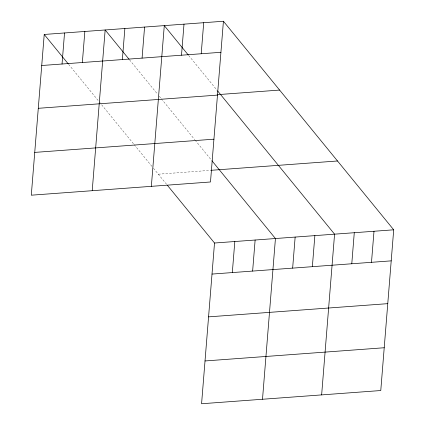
<?xml version="1.0" encoding="UTF-8"?>
<svg xmlns="http://www.w3.org/2000/svg" width="425" height="425" viewBox="0 0 425 425"><rect width="100%" height="100%" fill="white"/><g stroke="black" fill="none" stroke-linecap="round" stroke-linejoin="round"><path stroke-width="0.32" stroke-dasharray="2.12 1.59" d="M158.318 174.192L210.072 170.377M188.668 55.468L217.175 90.387M129.535 59.824L157.627 94.238M159.279 96.262L160.932 98.287M161.346 98.791L194.719 139.666M195.117 140.154L211.602 160.347M68.606 64.318L98.77 101.262M99.184 101.766L100.422 103.286M101.628 104.762L133.79 144.155M134.194 144.649L151.884 166.313M153.494 168.284L166.584 184.317"/><path stroke-width="0.64" d="M44.227 34.462L31.296 195.192L210.487 181.98L223.423 21.25L44.227 34.462L68.191 63.814M62.039 64.016L64.536 32.964M82.349 62.518L84.846 31.466M92.22 190.703L105.156 29.968L129.12 59.319M122.368 59.569L124.865 28.517M142.077 58.113L144.574 27.062M151.353 186.341L164.289 25.612L188.254 54.963M181.502 55.208L183.998 24.156M201.211 53.757L203.708 22.706M167.407 185.327L214.513 243.02L201.577 403.75L380.773 390.538L393.704 229.808L223.423 21.25M232.321 272.574L234.818 241.522M252.631 271.076L255.127 240.024M262.507 399.261L275.437 238.526L212.006 160.841M292.65 268.127L295.147 237.076M312.359 266.672L314.861 235.62M321.64 394.899L334.571 234.17L217.589 90.892M351.783 263.766L354.28 232.714M371.493 262.315L373.995 231.264M41.73 65.514L220.92 52.302M217.196 94.674L279.613 90.073M38.287 108.306L217.478 95.099M34.738 152.4L213.934 139.188M210.726 170.329L337.508 160.985M214.513 243.02L393.704 229.808M212.011 274.072L391.207 260.86M208.569 316.864L387.759 303.657M205.02 360.958L384.216 347.746"/></g></svg>
